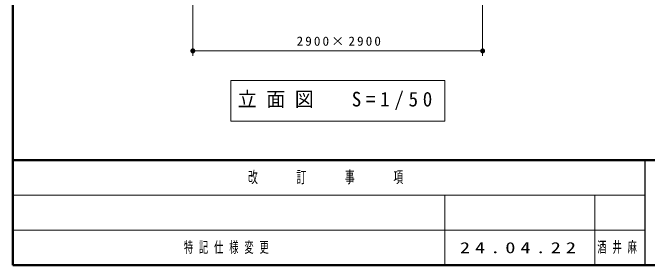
# Model space of a CAD drawing. Units: millimetres on the paper, scale 1:50. Extents: x -365 to 0, y 0 to 257.
# Drawn here: x -365 to -238, y 0 to 50.5 of the extents above; entities that cross this region are included whole.
import ezdxf

# ---------------------------------------------------------------- set-up
doc = ezdxf.new("R2010")
doc.units = ezdxf.units.MM
doc.layers.add('LY_3', color=7, linetype='Continuous', lineweight=25)
doc.layers.add('LY_4', color=7, linetype='Continuous', lineweight=13)
doc.styles.add('ＭＳ ゴシック', font='')
doc.styles.get('ＭＳ ゴシック').set_extended_font_data('MS Gothic')

# ---------------------------------------------------------------- blocks, each defined once
blk = doc.blocks.new('filled_dot')
at = {"color": 0, "linetype": 'Continuous', "lineweight": -2, "const_width": 1.25}
blk.add_lwpolyline([(-0.625, 0, 1), (0.625, 0, 1)], format="xyb", close=True, dxfattribs=at)

msp = doc.modelspace()

# ---------------------------------------------------------------- linework, layer by layer
at = {"layer": 'LY_3', "lineweight": 13}
for p, q in [((-328.952, 61.843), (-328.952, 41.843)), ((-270.952, 61.843), (-270.952, 41.843)), ((-270.952, 42.843), (-328.952, 42.843)), ((-321.352, 36.909), (-321.352, 28.776)), ((-278.552, 36.909), (-321.352, 36.909)), ((-278.552, 28.776), (-278.552, 36.909)), ((-321.352, 28.776), (-278.552, 28.776))]:
    msp.add_line(p, q, dxfattribs=at)
at = {"layer": 'LY_4', "lineweight": 50}
for p, q in [((-365, 257), (-365, 0)), ((-365, 21), (0, 21)), ((-365, 0), (0, 0))]:
    msp.add_line(p, q, dxfattribs=at)
at = {"layer": 'LY_4', "lineweight": 25}
msp.add_line((-238.5, 21), (-238.5, 0), dxfattribs=at)
at = {"layer": 'LY_4'}
for p, q in [((-365, 14), (-238.5, 14)), ((-278.5, 14), (-278.5, 0)), ((-248.5, 14), (-248.5, 0)), ((-365, 7), (-238.5, 7))]:
    msp.add_line(p, q, dxfattribs=at)

# ---------------------------------------------------------------- block references
at = {"layer": 'LY_3', "lineweight": 13, "xscale": 0.4, "yscale": 0.4}
msp.add_blockref('filled_dot', (-328.952, 42.843), dxfattribs=at)
at = {"layer": 'LY_3', "lineweight": 13, "xscale": 0.4, "yscale": 0.4, "rotation": 180}
msp.add_blockref('filled_dot', (-270.952, 42.843), dxfattribs=at)

# ---------------------------------------------------------------- texts
at = {"layer": 'LY_3', "style": 'ＭＳ ゴシック'}
for s, insert, char_height, attachment_point in [('\\T1.32;\\W1.05;2900×2900', (-299.539, 43.843), 1.833, 8), ('\\T1.5;\\W0.95;立面図\u3000S=1/50', (-319.952, 32.843), 2.933, 4), ('\\T1.64;\\W0.6;特記仕様変更', (-330.75, 3.5), 2.199, 4), ('\\T1.5;\\W1.35;24.04.22', (-275.5, 3.5), 2.199, 4), ('\\T1.64;\\W0.6;酒井麻', (-248, 3.5), 2.199, 4)]:
    msp.add_mtext(s, dxfattribs=dict(at, insert=insert, char_height=char_height, attachment_point=attachment_point))
at = {"layer": 'LY_4', "insert": (-301.75, 17.5), "char_height": 2.346, "attachment_point": 5, "style": 'ＭＳ ゴシック'}
msp.add_mtext('\\T1.64;\\W0.6;改\u3000\u3000訂\u3000\u3000事\u3000\u3000項', dxfattribs=at)

doc.saveas('drawing.dxf')
